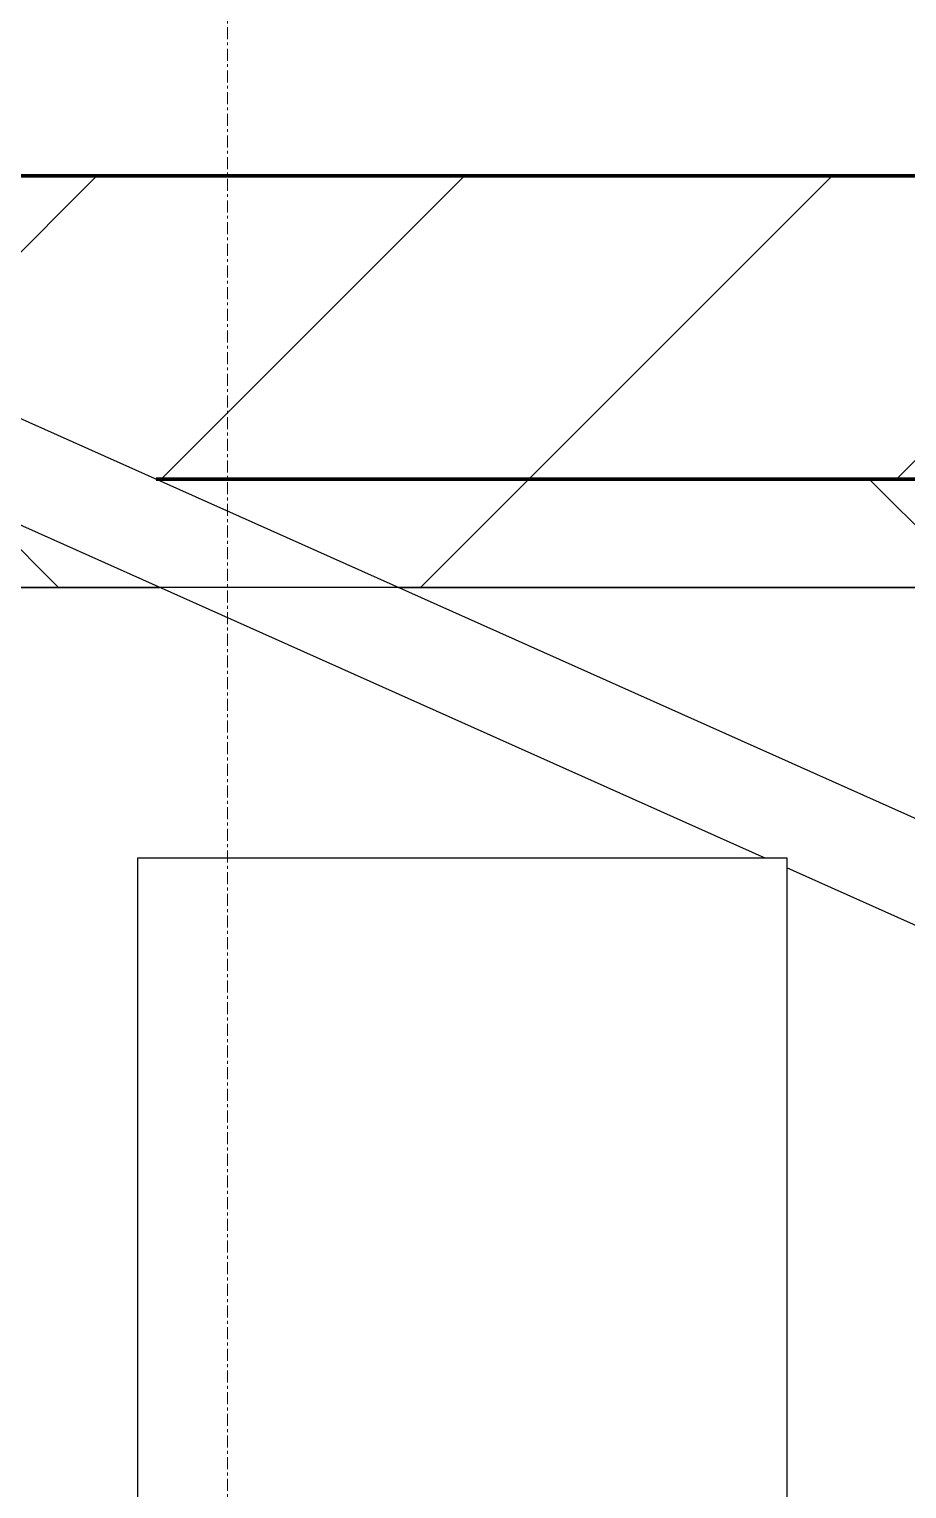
# Model space of a CAD drawing. Header units: millimetres. Extents: x -726012 to -647389, y -20772 to 18805.
# Drawn here: x -676374 to -675969, y 8153 to 8827 of the extents above; entities that cross this region are included whole.
import ezdxf
from ezdxf.xclip import XClip

# ---------------------------------------------------------------- set-up
doc = ezdxf.new("R2010")
doc.units = ezdxf.units.MM
doc.header["$XCLIPFRAME"] = 0
doc.linetypes.add('DPA_Grid _ Level 100', pattern=[10, 5.5, -1.6, 1.3, -1.6])
doc.layers.add('000 - WIPEOUT', color=250, linetype='Continuous')
doc.layers.add('A11_ALU.SOLID SHEET', color=2, linetype='Continuous')
for name, color, linetype, lineweight in [('A-DOOR-E', 2, 'Continuous', 25), ('A-GLAZ-CURT', 2, 'Continuous', 9), ('A-WALL', 5, 'Continuous', 35), ('A-WALL-FNSH', 2, 'Continuous', 35), ('A-WALL-PATT', 1, 'Continuous', 35), ('S-GRID', 251, 'Continuous', 9)]:
    doc.layers.add(name, color=color, linetype=linetype, lineweight=lineweight)

# ---------------------------------------------------------------- blocks, each defined once
blk = doc.blocks.new('DPA_AC-SG-PI - A1_1200x1300 mm-V1-4233-01 ENLARGED MULTI-PURPOSE LEVEL - REFLECTED CEILING PLAN - SHEET 4')
at = {"layer": 'A-DOOR-E'}
for p, q in [((-556.64, 29.95), (511.63, -447.34)), ((493.28, -488.42), (-575, -11.13))]:
    blk.add_line(p, q, dxfattribs=at)
blk = doc.blocks.new('PPLS-PP19_Custom Tile Pattern - Custom Tile Pattern-V88-4233-01 ENLARGED MULTI-PURPOSE LEVEL - REFLECTED CEILING PLAN - SHEET 4')
at = {"layer": 'A-GLAZ-CURT'}
for p, q in [((-300, 0), (300, 0)), ((300, 0), (-300, 0)), ((230.06, 0), (300, 0)), ((-300, -50), (300, -50)), ((300, -50), (-300, -50))]:
    blk.add_line(p, q, dxfattribs=at)
for points, knots in [([(291.34, 0), (280.75, 0), (251.32, 0), (207.11, 0), (177.41, 0), (159.34, 0), (158.33, 0), (158.3, 0)], [-276.563184, -276.563184, -276.563184, -276.563184, -244.693688, -187.987675, -143.776725, -129.632772, -123.352749, -123.352749, -123.352749, -123.352749]), ([(171.51, 0), (176.48, 0), (193.23, 0), (201.73, 0), (208.81, 0), (213.9, 0), (241.96, 0), (266.73, 0), (281.71, 0), (291.71, 0), (296.52, 0), (297.86, 0), (298.09, 0)], [-7971.819559, -7971.819559, -7971.819559, -7971.819559, -7784.112253, -7606.717214, -7289.299508, -7042.621073, -6582.165592, -6068.460911, -5766.029927, -5566.724884, -5280.360606, -5199.253518, -5199.253518, -5199.253518, -5199.253518]), ([(300, 0), (288.22, 0), (262, 0), (230.43, 0), (219.94, 0), (219.02, 0)], [-12528.858583, -12528.858583, -12528.858583, -12528.858583, -11905.454923, -11162.864862, -10856.732305, -10856.732305, -10856.732305, -10856.732305]), ([(284.76, 0), (284.76, 0), (285.09, 0), (287.13, 0), (289.93, 0), (291.11, 0)], [-4110.630118, -4110.630118, -4110.630118, -4110.630118, -4053.389046, -3959.664717, -3898.013102, -3898.013102, -3898.013102, -3898.013102]), ([(290.44, 0), (290.05, 0), (287.87, 0), (285.38, 0), (284.87, 0)], [-4407.091792, -4407.091792, -4407.091792, -4407.091792, -4358.271401, -4143.037883, -4143.037883, -4143.037883, -4143.037883]), ([(292.23, 0), (292.55, 0), (295.17, 0), (297.76, 0), (300, 0)], [-3878.983974, -3878.983974, -3878.983974, -3878.983974, -3862.421465, -3746.95702, -3746.95702, -3746.95702, -3746.95702])]:
    blk.add_open_spline(points, degree=3, knots=knots, dxfattribs=at)
for points in [[(297.38, 0), (296.15, 0), (294.09, 0), (291.4, 0)], [(300, 0), (297.44, 0), (294.88, 0), (292.32, 0)]]:
    blk.add_open_spline(points, degree=3, dxfattribs=at)
blk = doc.blocks.new('PPLS-PP19_Custom Tile Pattern - Custom Tile Pattern-V89-4233-01 ENLARGED MULTI-PURPOSE LEVEL - REFLECTED CEILING PLAN - SHEET 4')
at = {"layer": 'A-GLAZ-CURT'}
for p, q in [((-300, 0), (-78.98, 0)), ((-78.98, 0), (-300, 0)), ((-293.07, 0), (-275.75, 0)), ((-275.75, 0), (-293.07, 0)), ((-222.32, 0), (-205, 0)), ((-205, 0), (-222.32, 0)), ((31.34, 0), (300, 0)), ((300, 0), (31.34, 0)), ((-300, -50), (32.93, -50)), ((32.93, -50), (-300, -50))]:
    blk.add_line(p, q, dxfattribs=at)
at = {"layer": 'A-GLAZ-CURT', "flags": 128}
for points in [[(-300, 0), (-291.56, 0), (-283.3, 0), (-275.2, 0), (-267.26, 0), (-259.45, 0), (-251.77, 0), (-244.2, 0), (-236.74, 0), (-229.36, 0), (-222.06, 0), (-214.83, 0), (-207.71, 0), (-200.76, 0), (-194.02, 0), (-187.54, 0), (-181.38, 0), (-175.58, 0), (-170.25, 0), (-165.64, 0), (-162.01, 0), (-159.53, 0), (-157.46, 0), (-154.52, 0), (-149.42, 0), (-141.84, 0), (-132.81, 0), (-126.08, 0)], [(-125.17, 0), (-128.55, 0), (-134.16, 0), (-140.03, 0), (-145.5, 0), (-150.63, 0), (-155.53, 0), (-160.27, 0), (-164.95, 0), (-169.65, 0), (-174.47, 0), (-179.49, 0), (-184.81, 0), (-190.44, 0), (-196.37, 0), (-202.58, 0), (-209.04, 0), (-215.73, 0), (-222.63, 0), (-229.72, 0), (-236.97, 0), (-244.39, 0), (-251.96, 0), (-259.67, 0), (-267.51, 0), (-275.48, 0), (-283.55, 0), (-291.73, 0), (-300, 0)]]:
    blk.add_lwpolyline(points, dxfattribs=at)
at = {"layer": 'A-GLAZ-CURT'}
for points, knots in [([(-300, 0), (-284.65, 0), (-236.57, 0), (-174.61, 0), (-129.95, 0), (-110.8, 0), (-99.5, 0), (-91.46, 0)], [-5323.127839, -5323.127839, -5323.127839, -5323.127839, -4502.809032, -2700.551212, -1002.059161, -460.363443, 0, 0, 0, 0]), ([(-171.99, 0), (-185.18, 0), (-218.97, 0), (-262.56, 0), (-294.48, 0), (-300, 0)], [-16131.132174, -16131.132174, -16131.132174, -16131.132174, -15131.813646, -13729.592194, -13439.944408, -13439.944408, -13439.944408, -13439.944408]), ([(-137.88, 0), (-140.56, 0), (-147.66, 0), (-147.69, 0), (-158.72, 0), (-174.02, 0), (-185.59, 0), (-209.77, 0), (-232.01, 0), (-255.22, 0), (-262.59, 0), (-264.9, 0), (-265.4, 0)], [-3187.727384, -3187.727384, -3187.727384, -3187.727384, -2919.378265, -2477.344047, -2237.412286, -2029.680487, -1755.085331, -1400.429864, -858.079193, -543.655514, -208.940337, 0, 0, 0, 0]), ([(-258.6, 0), (-257.91, 0), (-254.26, 0), (-241.25, 0), (-225.99, 0), (-213.1, 0), (-200.2, 0), (-187.27, 0), (-177.39, 0), (-172.01, 0)], [-5722.54675, -5722.54675, -5722.54675, -5722.54675, -5657.471696, -5413.335975, -5017.494783, -4832.723979, -4666.091899, -4349.945572, -4086.13839, -4086.13839, -4086.13839, -4086.13839]), ([(-133.82, 0), (-135.51, 0), (-137.8, 0), (-149.31, 0), (-162.01, 0), (-177.91, 0), (-199.46, 0), (-216.65, 0), (-231.26, 0), (-233.46, 0), (-234, 0)], [-2731.647847, -2731.647847, -2731.647847, -2731.647847, -2418.507304, -2308.929706, -2113.765672, -1763.376603, -1422.553702, -978.033455, -846.069444, -682.911962, -682.911962, -682.911962, -682.911962]), ([(-233.49, 0), (-233.44, 0), (-232.38, 0), (-230.74, 0), (-225.3, 0), (-223.63, 0)], [-455.274641, -455.274641, -455.274641, -455.274641, -440.605512, -119.536984, 0, 0, 0, 0]), ([(-223.63, 0), (-219.39, 0), (-206.17, 0), (-188.58, 0), (-169.02, 0), (-152.12, 0), (-136.84, 0), (-127.33, 0), (-124.19, 0), (-123.43, 0), (-123.28, 0)], [-5463.295695, -5463.295695, -5463.295695, -5463.295695, -5161.076232, -4739.070012, -4465.409639, -4149.119819, -3839.893365, -3647.167523, -3488.92562, -3439.852845, -3439.852845, -3439.852845, -3439.852845]), ([(-104.69, 0), (-113.82, 0), (-134.4, 0), (-158.22, 0), (-171.17, 0)], [-18088.99392, -18088.99392, -18088.99392, -18088.99392, -17136.203329, -16151.889957, -16151.889957, -16151.889957, -16151.889957]), ([(-171.08, 0), (-169.62, 0), (-164.61, 0), (-158.7, 0), (-157.22, 0)], [-4071.073527, -4071.073527, -4071.073527, -4071.073527, -4000.813434, -3840.635403, -3840.635403, -3840.635403, -3840.635403]), ([(-152.35, 0), (-151.03, 0), (-147.71, 0), (-143.57, 0), (-138.62, 0)], [-3494.978217, -3494.978217, -3494.978217, -3494.978217, -3371.022232, -3227.460399, -3227.460399, -3227.460399, -3227.460399]), ([(-118.78, 0), (-121.86, 0), (-126.28, 0), (-136.96, 0), (-147.46, 0), (-150.03, 0), (-150.57, 0)], [-5938.474035, -5938.474035, -5938.474035, -5938.474035, -5700.061948, -5508.838257, -5298.784692, -5196.16478, -5196.16478, -5196.16478, -5196.16478]), ([(-150.34, 0), (-150.07, 0), (-147.75, 0), (-142.6, 0), (-127.26, 0), (-107.3, 0), (-92.5, 0), (-81.72, 0), (-78.93, 0)], [-4948.728362, -4948.728362, -4948.728362, -4948.728362, -4883.323924, -4440.880425, -4054.690705, -3793.097032, -3402.597032, -3257.037749, -3257.037749, -3257.037749, -3257.037749]), ([(-104.11, 0), (-105.72, 0), (-117.58, 0), (-130.52, 0), (-147.74, 0), (-149.07, 0)], [-7090.9346, -7090.9346, -7090.9346, -7090.9346, -7004.680444, -6449.282163, -6277.220794, -6277.220794, -6277.220794, -6277.220794]), ([(-148.23, 0), (-146.94, 0), (-140.15, 0), (-137.28, 0), (-133.93, 0), (-128.78, 0), (-126.5, 0)], [-6162.058746, -6162.058746, -6162.058746, -6162.058746, -6017.569127, -5560.701257, -5364.112219, -5231.017328, -5231.017328, -5231.017328, -5231.017328]), ([(-104.72, 0), (-111.88, 0), (-123.44, 0), (-139.03, 0), (-146.11, 0), (-146.95, 0)], [-1331.084425, -1331.084425, -1331.084425, -1331.084425, -945.742622, -741.901385, -489.130243, -489.130243, -489.130243, -489.130243]), ([(-146.69, 0), (-146.59, 0), (-145.49, 0), (-135.69, 0), (-128.29, 0), (-125.15, 0)], [-420.34245, -420.34245, -420.34245, -420.34245, -406.956646, -290.263673, 0, 0, 0, 0]), ([(-127.41, 0), (-131.63, 0), (-133.16, 0), (-134.09, 0), (-134.15, 0)], [-8540.990293, -8540.990293, -8540.990293, -8540.990293, -8266.114998, -8246.473386, -8246.473386, -8246.473386, -8246.473386]), ([(-134.15, 0), (-133.32, 0), (-130.31, 0), (-119.76, 0), (-108.49, 0), (-103.67, 0)], [-7657.439573, -7657.439573, -7657.439573, -7657.439573, -7293.749979, -6839.55839, -6503.570981, -6503.570981, -6503.570981, -6503.570981]), ([(-120.13, 0), (-120.14, 0), (-120.24, 0), (-121.3, 0), (-129.25, 0), (-133.82, 0)], [-2933.992132, -2933.992132, -2933.992132, -2933.992132, -2920.575025, -2840.280255, -2731.647847, -2731.647847, -2731.647847, -2731.647847]), ([(-113.43, 0), (-113.44, 0), (-113.96, 0), (-119.73, 0), (-125.43, 0), (-127.03, 0), (-127.41, 0)], [-328.499627, -328.499627, -328.499627, -328.499627, -282.672656, -98.539552, -24.539552, 0, 0, 0, 0]), ([(-126.5, 0), (-122.44, 0), (-108.71, 0), (-93.17, 0), (-81.98, 0), (-78.97, 0)], [-5231.017328, -5231.017328, -5231.017328, -5231.017328, -4994.692869, -4542.524482, -4368.642937, -4368.642937, -4368.642937, -4368.642937]), ([(-125.15, 0), (-124.93, 0), (-121.96, 0), (-113.8, 0), (-106.15, 0), (-103.67, 0)], [-3362.7396, -3362.7396, -3362.7396, -3362.7396, -3342.215224, -3074.362186, -2943.119833, -2943.119833, -2943.119833, -2943.119833]), ([(-122.08, 0), (-122.01, 0), (-121.69, 0), (-121.2, 0), (-120.88, 0)], [-3136.336417, -3136.336417, -3136.336417, -3136.336417, -3110.304437, -3035.164275, -3035.164275, -3035.164275, -3035.164275]), ([(-78.97, 0), (-88.04, 0), (-99.82, 0), (-114.02, 0), (-117.28, 0), (-118.78, 0)], [-724.358901, -724.358901, -724.358901, -724.358901, -229.489605, -116.330425, 0, 0, 0, 0]), ([(-117.74, 0), (-117.19, 0), (-114.78, 0), (-113.43, 0), (-113.43, 0)], [-821.249067, -821.249067, -821.249067, -821.249067, -394.672656, -330.879064, -330.879064, -330.879064, -330.879064]), ([(-103.7, 0), (-105.62, 0), (-111.87, 0), (-116.56, 0), (-117.56, 0)], [-1618.996906, -1618.996906, -1618.996906, -1618.996906, -1433.981041, -985.49888, -985.49888, -985.49888, -985.49888]), ([(-115.82, 0), (-114.96, 0), (-110.41, 0), (-96.78, 0), (-84.91, 0), (-79.09, 0), (-78.99, 0)], [-5724.064692, -5724.064692, -5724.064692, -5724.064692, -5430.283136, -5103.229623, -4799.173296, -4793.465626, -4793.465626, -4793.465626, -4793.465626]), ([(-78.98, 0), (-84.83, 0), (-96.11, 0), (-112.01, 0), (-114.94, 0), (-115.63, 0)], [-1095.30438, -1095.30438, -1095.30438, -1095.30438, -789.402658, -501.969187, -243.577221, -243.577221, -243.577221, -243.577221]), ([(-78.96, 0), (-79.43, 0), (-87.35, 0), (-95.99, 0), (-103.67, 0)], [-7534.644833, -7534.644833, -7534.644833, -7534.644833, -7508.296369, -7098.681212, -7098.681212, -7098.681212, -7098.681212]), ([(-78.97, 0), (-80.2, 0), (-87.45, 0), (-95.96, 0), (-103.66, 0)], [-19113.108174, -19113.108174, -19113.108174, -19113.108174, -18935.241197, -18125.036999, -18125.036999, -18125.036999, -18125.036999]), ([(-86.16, 0), (-91.37, 0), (-97.12, 0), (-103.21, 0), (-103.66, 0)], [-1681.3698, -1681.3698, -1681.3698, -1681.3698, -1374.161226, -1350.116266, -1350.116266, -1350.116266, -1350.116266]), ([(-103.63, 0), (-102.87, 0), (-96.51, 0), (-88.91, 0), (-81.4, 0), (-79.76, 0)], [-2942.39715, -2942.39715, -2942.39715, -2942.39715, -2902.289527, -2605.247022, -2522.0547, -2522.0547, -2522.0547, -2522.0547]), ([(-79.79, 0), (-81.1, 0), (-89.19, 0), (-97.15, 0), (-102.96, 0)], [-2299.497386, -2299.497386, -2299.497386, -2299.497386, -2193.204658, -1642.498133, -1642.498133, -1642.498133, -1642.498133]), ([(-102.63, 0), (-99.16, 0), (-90.12, 0), (-83.01, 0), (-78.95, 0)], [-6479.371946, -6479.371946, -6479.371946, -6479.371946, -6236.997189, -5846.488716, -5846.488716, -5846.488716, -5846.488716]), ([(-91.46, 0), (-90.09, 0), (-86.03, 0), (-81.62, 0), (-78.93, 0)], [-19832.387487, -19832.387487, -19832.387487, -19832.387487, -19753.885894, -19612.634311, -19612.634311, -19612.634311, -19612.634311]), ([(-79.79, 0), (-81.24, 0), (-82.76, 0), (-83.28, 0), (-83.28, 0)], [-1608.428934, -1608.428934, -1608.428934, -1608.428934, -1424.436217, -1393.971743, -1393.971743, -1393.971743, -1393.971743]), ([(-83.28, 0), (-83.28, 0), (-82.95, 0), (-80.89, 0), (-79.53, 0)], [-1393.4169, -1393.4169, -1393.4169, -1393.4169, -1353.722004, -1286.743147, -1286.743147, -1286.743147, -1286.743147]), ([(101.34, 0), (97.83, 0), (74.72, 0), (51.16, 0), (31.18, 0)], [-70.314677, -70.314677, -70.314677, -70.314677, -59.610984, 0, 0, 0, 0]), ([(76.63, 0), (74.8, 0), (67.65, 0), (53.52, 0), (39.74, 0), (32.53, 0), (31.3, 0)], [-3095.572228, -3095.572228, -3095.572228, -3095.572228, -2950.589685, -2634.532728, -2313.748533, -2246.611491, -2246.611491, -2246.611491, -2246.611491]), ([(31.33, 0), (34.8, 0), (52.2, 0), (88.72, 0), (120.63, 0), (138.28, 0), (138.53, 0)], [-401.364905, -401.364905, -401.364905, -401.364905, -390.253598, -346.313304, -291.370682, -290.5735, -290.5735, -290.5735, -290.5735]), ([(31.33, 0), (37.1, 0), (52.1, 0), (70.92, 0), (82.12, 0), (83.66, 0)], [-4874.14523, -4874.14523, -4874.14523, -4874.14523, -4573.028122, -4094.177415, -3869.465285, -3869.465285, -3869.465285, -3869.465285]), ([(70.61, 0), (66.16, 0), (55.8, 0), (41.76, 0), (34.81, 0), (31.34, 0)], [-4647.237329, -4647.237329, -4647.237329, -4647.237329, -4326.416877, -4098.545751, -3883.394943, -3883.394943, -3883.394943, -3883.394943]), ([(53.18, 0), (53.06, 0), (52.22, 0), (45.12, 0), (36.8, 0), (31.34, 0)], [-622.740158, -622.740158, -622.740158, -622.740158, -566.066452, -360.610861, -11.214832, -11.214832, -11.214832, -11.214832]), ([(32.99, 0), (34.02, 0), (38.6, 0), (45.92, 0), (57.76, 0), (64.47, 0), (72.74, 0), (75.22, 0), (76.03, 0), (76.21, 0)], [-1144.40764, -1144.40764, -1144.40764, -1144.40764, -1089.329421, -901.315459, -753.071572, -495.328968, -421.953223, -334.951786, -290.452333, -290.452333, -290.452333, -290.452333]), ([(114.39, 0), (114.2, 0), (112.08, 0), (105.42, 0), (92.38, 0), (85.59, 0), (74.4, 0), (62.26, 0), (51.85, 0), (44.46, 0), (35.94, 0), (33, 0)], [-8148.58938, -8148.58938, -8148.58938, -8148.58938, -8105.191388, -7723.759874, -7531.75727, -7135.649961, -6924.452779, -6738.82075, -6548.303034, -6314.283804, -6184.391458, -6184.391458, -6184.391458, -6184.391458]), ([(33.37, 0), (37, 0), (48.37, 0), (71.73, 0), (91.23, 0), (101.33, 0)], [-135.792042, -135.792042, -135.792042, -135.792042, -118.513713, -97.899267, -64.359846, -64.359846, -64.359846, -64.359846]), ([(33.55, 0), (34.39, 0), (39.98, 0), (53.39, 0), (71.67, 0), (84.83, 0), (86.01, 0), (92.51, 0), (94.33, 0)], [-4772.18823, -4772.18823, -4772.18823, -4772.18823, -4705.298446, -4353.683244, -3960.84581, -3759.045785, -3336.541051, -2783.776468, -2783.776468, -2783.776468, -2783.776468]), ([(103.09, 0), (101.08, 0), (86.31, 0), (63.34, 0), (42.18, 0), (34.54, 0), (33.8, 0)], [-375.435014, -375.435014, -375.435014, -375.435014, -369.147452, -330.153101, -307.516438, -305.040949, -305.040949, -305.040949, -305.040949]), ([(33.96, 0), (35.59, 0), (40.59, 0), (51.19, 0), (58.74, 0), (61.34, 0), (61.45, 0)], [-1743.672443, -1743.672443, -1743.672443, -1743.672443, -1645.594513, -1443.202566, -1228.752106, -1120.932285, -1120.932285, -1120.932285, -1120.932285]), ([(100.34, 0), (90.44, 0), (75.15, 0), (57.82, 0), (46.51, 0), (41.18, 0), (36.02, 0), (35.54, 0), (35.54, 0)], [-395.777283, -395.777283, -395.777283, -395.777283, -357.622665, -341.267687, -334.000314, -326.15566, -319.318397, -317.489778, -317.489778, -317.489778, -317.489778]), ([(36.29, 0), (37.77, 0), (48.82, 0), (64.79, 0), (84.97, 0), (97.79, 0), (101.33, 0)], [-314.598523, -314.598523, -314.598523, -314.598523, -305.899624, -287.17622, -249.500363, -233.844734, -233.844734, -233.844734, -233.844734]), ([(61.47, 0), (61.47, 0), (61.21, 0), (54.61, 0), (53.71, 0), (53.56, 0)], [-1113.311073, -1113.311073, -1113.311073, -1113.311073, -1096.402191, -891.204116, -747.28819, -747.28819, -747.28819, -747.28819]), ([(76.22, 0), (75.58, 0), (73.64, 0), (71.05, 0), (70.61, 0)], [-193.634889, -193.634889, -193.634889, -193.634889, -31.537676, 0, 0, 0, 0])]:
    blk.add_open_spline(points, degree=3, knots=knots, dxfattribs=at)
for points in [[(-79.08, 0), (-81.43, 0), (-83.78, 0), (-86.16, 0)], [(31.09, 0), (31.64, 0), (32.24, 0), (32.89, 0)], [(32.97, 0), (32.4, 0), (31.83, 0), (31.27, 0)], [(31.31, 0), (31.82, 0), (32.37, 0), (32.96, 0)], [(31.4, 0), (31.94, 0), (32.48, 0), (33.02, 0)], [(80.35, 0), (79.57, 0), (78.27, 0), (76.63, 0)], [(84.06, 0), (83.48, 0), (82.41, 0), (81.72, 0)]]:
    blk.add_open_spline(points, degree=3, dxfattribs=at)
blk = doc.blocks.new('*U885')
at = {"layer": 'A-GLAZ-CURT', "rotation": 180}
for name, p in [('PPLS-PP19_Custom Tile Pattern - Custom Tile Pattern-V89-4233-01 ENLARGED MULTI-PURPOSE LEVEL - REFLECTED CEILING PLAN - SHEET 4', (0, 16110.41)), ('PPLS-PP19_Custom Tile Pattern - Custom Tile Pattern-V88-4233-01 ENLARGED MULTI-PURPOSE LEVEL - REFLECTED CEILING PLAN - SHEET 4', (600, 16110.41))]:
    blk.add_blockref(name, p, dxfattribs=at)
blk = doc.blocks.new('*U1253')
at = {"color": 3}
blk.add_wipeout([(-275, -6050), (275, -6050), (275, -6350), (-275, -6350)], dxfattribs=at).dxf.layer = '000 - WIPEOUT'
at = {"layer": 'A11_ALU.SOLID SHEET', "color": 0, "linetype": 'ByBlock'}
blk.add_lwpolyline([(-275, -6350), (275, -6350), (275, -6050), (-275, -6050)], close=True, dxfattribs=at)
blk = doc.blocks.new('*U1287')
blk.add_lwpolyline([(21173.36, -580), (28210, -580), (28210, -6849.96), (45954.15, -6849.96), (45954.15, 600), (82995.06, 600), (83086.47, 650), (90052, 650), (90392, 990), (103159.16, 990), (103159.16, 4990), (21173.36, 4990), (21173.36, 3485.45), (21203.36, 3485.45), (21203.36, 925.54), (21173.36, 925.54), (21173.36, -580)])
at = {"layer": 'A11_ALU.SOLID SHEET', "color": 0, "linetype": 'ByBlock', "rotation": 90}
blk.add_blockref('*U1253', (62308.5, 4590), dxfattribs=at)
blk = doc.blocks.new('*U1069')
at = {"layer": 'S-GRID', "linetype": 'DPA_Grid _ Level 100'}
blk.add_line((0, -12746.5), (0, 25446.83), dxfattribs=at)

msp = doc.modelspace()

# ---------------------------------------------------------------- hatches: boundary and pattern name
at = {"layer": 'A-WALL-PATT', "lineweight": 9}
h = msp.add_hatch(dxfattribs=at)
h.set_pattern_fill('FP_2', color=256, style=0, pattern_type=2)
h.set_pattern_definition([(45, (0, 0), (-84.852814, 84.852814), [])])
h.paths.add_polyline_path([(-653287.78, 8619.02), (-652194.48, 8619.02), (-652194.48, 8759.02), (-722165.55, 8759.02), (-722165.55, 8619.02), (-719625.62, 8619.02), (-719676.02, 8641.53), (-719679.79, 8639.36), (-719684.96, 8639.36), (-719691.03, 8644.02), (-719692.03, 8648.69), (-719757.37, 8677.88), (-719739.02, 8718.97), (-719515.31, 8619.02), (-716025.62, 8619.02), (-716076.02, 8641.53), (-716079.79, 8639.36), (-716084.96, 8639.36), (-716091.03, 8644.02), (-716092.03, 8648.69), (-716157.37, 8677.88), (-716139.02, 8718.97), (-715915.31, 8619.02), (-712425.62, 8619.02), (-712476.02, 8641.53), (-712479.79, 8639.36), (-712484.96, 8639.36), (-712491.03, 8644.02), (-712492.03, 8648.69), (-712557.37, 8677.88), (-712539.02, 8718.97), (-712315.31, 8619.02), (-708825.62, 8619.02), (-708876.02, 8641.53), (-708879.79, 8639.36), (-708884.96, 8639.36), (-708891.03, 8644.02), (-708892.03, 8648.69), (-708957.37, 8677.88), (-708939.02, 8718.97), (-708715.31, 8619.02), (-705225.62, 8619.02), (-705276.02, 8641.53), (-705279.79, 8639.36), (-705284.96, 8639.36), (-705291.03, 8644.02), (-705292.03, 8648.69), (-705357.37, 8677.88), (-705339.02, 8718.97), (-705115.31, 8619.02), (-701625.62, 8619.02), (-701676.02, 8641.53), (-701679.79, 8639.36), (-701684.96, 8639.36), (-701691.03, 8644.02), (-701692.03, 8648.69), (-701757.37, 8677.88), (-701739.02, 8718.97), (-701515.31, 8619.02), (-698025.62, 8619.02), (-698076.02, 8641.53), (-698079.79, 8639.36), (-698084.96, 8639.36), (-698091.03, 8644.02), (-698092.03, 8648.69), (-698157.37, 8677.88), (-698139.02, 8718.97), (-697915.31, 8619.02), (-694425.62, 8619.02), (-694476.02, 8641.53), (-694479.79, 8639.36), (-694484.96, 8639.36), (-694491.03, 8644.02), (-694492.03, 8648.69), (-694557.37, 8677.88), (-694539.02, 8718.97), (-694315.31, 8619.02), (-690825.62, 8619.02), (-690876.02, 8641.53), (-690879.79, 8639.36), (-690884.96, 8639.36), (-690891.03, 8644.02), (-690892.03, 8648.69), (-690957.37, 8677.88), (-690939.02, 8718.97), (-690715.31, 8619.02), (-687225.62, 8619.02), (-687276.02, 8641.53), (-687279.79, 8639.36), (-687284.96, 8639.36), (-687291.03, 8644.02), (-687292.03, 8648.69), (-687357.37, 8677.88), (-687339.02, 8718.97), (-687115.31, 8619.02), (-683626.8, 8619.54), (-683676.02, 8641.53), (-683679.79, 8639.36), (-683684.96, 8639.36), (-683691.03, 8644.02), (-683692.03, 8648.69), (-683757.37, 8677.88), (-683739.02, 8718.97), (-683515.31, 8619.02), (-680025.62, 8619.02), (-680076.02, 8641.53), (-680079.79, 8639.36), (-680084.96, 8639.36), (-680091.03, 8644.02), (-680092.03, 8648.69), (-680157.37, 8677.88), (-680139.02, 8718.97), (-679915.31, 8619.02), (-676425.62, 8619.02), (-676476.02, 8641.53), (-676479.79, 8639.36), (-676484.96, 8639.36), (-676491.03, 8644.02), (-676492.03, 8648.69), (-676557.37, 8677.88), (-676539.02, 8718.97), (-676315.31, 8619.02), (-672825.62, 8619.02), (-672876.02, 8641.53), (-672879.79, 8639.36), (-672884.96, 8639.36), (-672891.03, 8644.02), (-672892.03, 8648.69), (-672957.37, 8677.88), (-672939.02, 8718.97), (-672715.31, 8619.02), (-669225.62, 8619.02), (-669276.02, 8641.53), (-669279.79, 8639.36), (-669284.96, 8639.36), (-669291.03, 8644.02), (-669292.03, 8648.69), (-669357.37, 8677.88), (-669339.02, 8718.97), (-669115.31, 8619.02), (-665625.62, 8619.02), (-665676.02, 8641.53), (-665679.79, 8639.36), (-665684.96, 8639.36), (-665691.03, 8644.02), (-665692.03, 8648.69), (-665757.37, 8677.88), (-665739.02, 8718.97), (-665515.31, 8619.02), (-662025.62, 8619.02), (-662076.02, 8641.53), (-662079.79, 8639.36), (-662084.96, 8639.36), (-662091.03, 8644.02), (-662092.03, 8648.69), (-662157.37, 8677.88), (-662139.02, 8718.97), (-661915.31, 8619.02), (-658425.62, 8619.02), (-658476.02, 8641.53), (-658480.95, 8639.36), (-658484.96, 8639.36), (-658491.03, 8644.02), (-658492.03, 8648.69), (-658557.37, 8677.88), (-658539.02, 8718.97), (-658315.31, 8619.02), (-654825.62, 8619.02), (-654876.02, 8641.53), (-654879.79, 8639.36), (-654884.96, 8639.36), (-654891.03, 8644.02), (-654892.03, 8648.69), (-654957.37, 8677.88), (-654939.02, 8718.97), (-654715.31, 8619.02), (-653356.11, 8619.02)])
h = msp.add_hatch(dxfattribs=at)
h.set_pattern_fill('FP_3', color=256, style=0, pattern_type=2)
h.set_pattern_definition([(45, (0, 0), (-212.13203, 212.13203), []), (135, (0, 0), (-212.13203, -212.13203), [])])
h.paths.add_polyline_path([(-652194.48, 8569.02), (-652194.48, 8619.02), (-654715.31, 8619.02), (-654603.39, 8569.02), (-652262.82, 8569.02)])
h.paths.add_polyline_path([(-655132.72, 8569.02), (-654713.71, 8569.02), (-654825.62, 8619.02), (-658315.31, 8619.02), (-658203.39, 8569.02), (-655201.05, 8569.02)])
h.paths.add_polyline_path([(-658344.29, 8569.02), (-658313.71, 8569.02), (-658425.62, 8619.02), (-661915.31, 8619.02), (-661803.39, 8569.02), (-658412.62, 8569.02)])
h.paths.add_polyline_path([(-662444.15, 8569.02), (-661913.71, 8569.02), (-662025.62, 8619.02), (-665515.31, 8619.02), (-665403.39, 8569.02), (-662512.48, 8569.02)])
h.paths.add_polyline_path([(-665782.37, 8569.02), (-665513.71, 8569.02), (-665625.62, 8619.02), (-669115.31, 8619.02), (-669003.39, 8569.02), (-665860.71, 8569.02)])
h.paths.add_polyline_path([(-670712.22, 8569.02), (-669113.71, 8569.02), (-669225.62, 8619.02), (-672715.31, 8619.02), (-672603.39, 8569.02), (-670780.55, 8569.02)])
h.paths.add_polyline_path([(-672967.14, 8569.02), (-672713.71, 8569.02), (-672825.62, 8619.02), (-676315.31, 8619.02), (-676203.39, 8569.02), (-672982.37, 8569.02)])
h.paths.add_polyline_path([(-676313.71, 8569.02), (-676425.62, 8619.02), (-679915.31, 8619.02), (-679803.39, 8569.02), (-676315.37, 8569.02)])
h.paths.add_polyline_path([(-679913.71, 8569.02), (-680025.62, 8619.02), (-683515.31, 8619.02), (-683403.39, 8569.02), (-679936.92, 8569.02)])
h.paths.add_polyline_path([(-685676.73, 8569.02), (-683513.71, 8569.02), (-683626.8, 8619.02), (-687115.31, 8619.02), (-687003.39, 8569.02), (-685745.06, 8569.02)])
h.paths.add_polyline_path([(-687113.71, 8569.02), (-687225.62, 8619.02), (-690715.31, 8619.02), (-690603.39, 8569.02), (-687180.02, 8569.02)])
h.paths.add_polyline_path([(-690713.71, 8569.02), (-690825.62, 8619.02), (-694315.31, 8619.02), (-694203.39, 8569.02), (-690733.24, 8569.02)])
h.paths.add_polyline_path([(-700582.37, 8569.02), (-697913.71, 8569.02), (-698025.62, 8619.02), (-701515.31, 8619.02), (-701403.39, 8569.02), (-700709.58, 8569.02)])
h.paths.add_polyline_path([(-694313.71, 8569.02), (-694425.62, 8619.02), (-697915.31, 8619.02), (-697803.39, 8569.02), (-694354.78, 8569.02)])
h.paths.add_polyline_path([(-701513.71, 8569.02), (-701625.62, 8619.02), (-705115.31, 8619.02), (-705003.39, 8569.02), (-701529.55, 8569.02)])
h.paths.add_polyline_path([(-707132.7, 8569.02), (-705113.71, 8569.02), (-705225.62, 8619.02), (-708715.31, 8619.02), (-708603.39, 8569.02), (-707269.37, 8569.02)])
h.paths.add_polyline_path([(-708713.71, 8569.02), (-708825.62, 8619.02), (-712315.31, 8619.02), (-712203.39, 8569.02), (-708772.65, 8569.02)])
h.paths.add_polyline_path([(-712582.37, 8569.02), (-712313.71, 8569.02), (-712425.62, 8619.02), (-715915.31, 8619.02), (-715803.39, 8569.02), (-712599.19, 8569.02)])
h.paths.add_polyline_path([(-721277.24, 8569.02), (-719513.71, 8569.02), (-719625.62, 8619.02), (-722165.55, 8619.02), (-722165.55, 8569.02), (-721345.58, 8569.02)])
h.paths.add_polyline_path([(-717519.03, 8569.02), (-715913.71, 8569.02), (-716025.62, 8619.02), (-719515.31, 8619.02), (-719403.39, 8569.02), (-717587.36, 8569.02)])

# ---------------------------------------------------------------- linework, layer by layer
at = {"layer": 'A-WALL', "color": 7, "lineweight": 70}
for p, q in [((-676582.37, 8759.02), (-675382.37, 8759.02)), ((-675382.37, 8619.02), (-676315.31, 8619.02)), ((-676315.31, 8619.02), (-675382.37, 8619.02))]:
    msp.add_line(p, q, dxfattribs=at)
at = {"layer": 'A-WALL-FNSH', "color": 250}
for p, q in [((-676313.71, 8569.02), (-676582.37, 8569.02)), ((-675382.37, 8569.02), (-676203.39, 8569.02))]:
    msp.add_line(p, q, dxfattribs=at)

# ---------------------------------------------------------------- block references
msp.add_blockref('*U885', (-676282.37, -7541.39))
at = {"layer": 'A-DOOR-E'}
msp.add_blockref('DPA_AC-SG-PI - A1_1200x1300 mm-V1-4233-01 ENLARGED MULTI-PURPOSE LEVEL - REFLECTED CEILING PLAN - SHEET 4', (-675982.37, 8689.02), dxfattribs=at)

# ---------------------------------------------------------------- next in the draw order: block references
at = {"layer": 'A11_ALU.SOLID SHEET'}
ref = msp.add_blockref('*U1287', (-744682.37, 3579.02), dxfattribs=at)
XClip(ref).set_block_clipping_path([(22516.8245944298, -23612.0000696909), (92487.8891097467, 7199.9972603897)])

# ---------------------------------------------------------------- next in the draw order: block references
msp.add_blockref('*U1069', (-676282.37, -7541.39))

doc.saveas('drawing.dxf')
